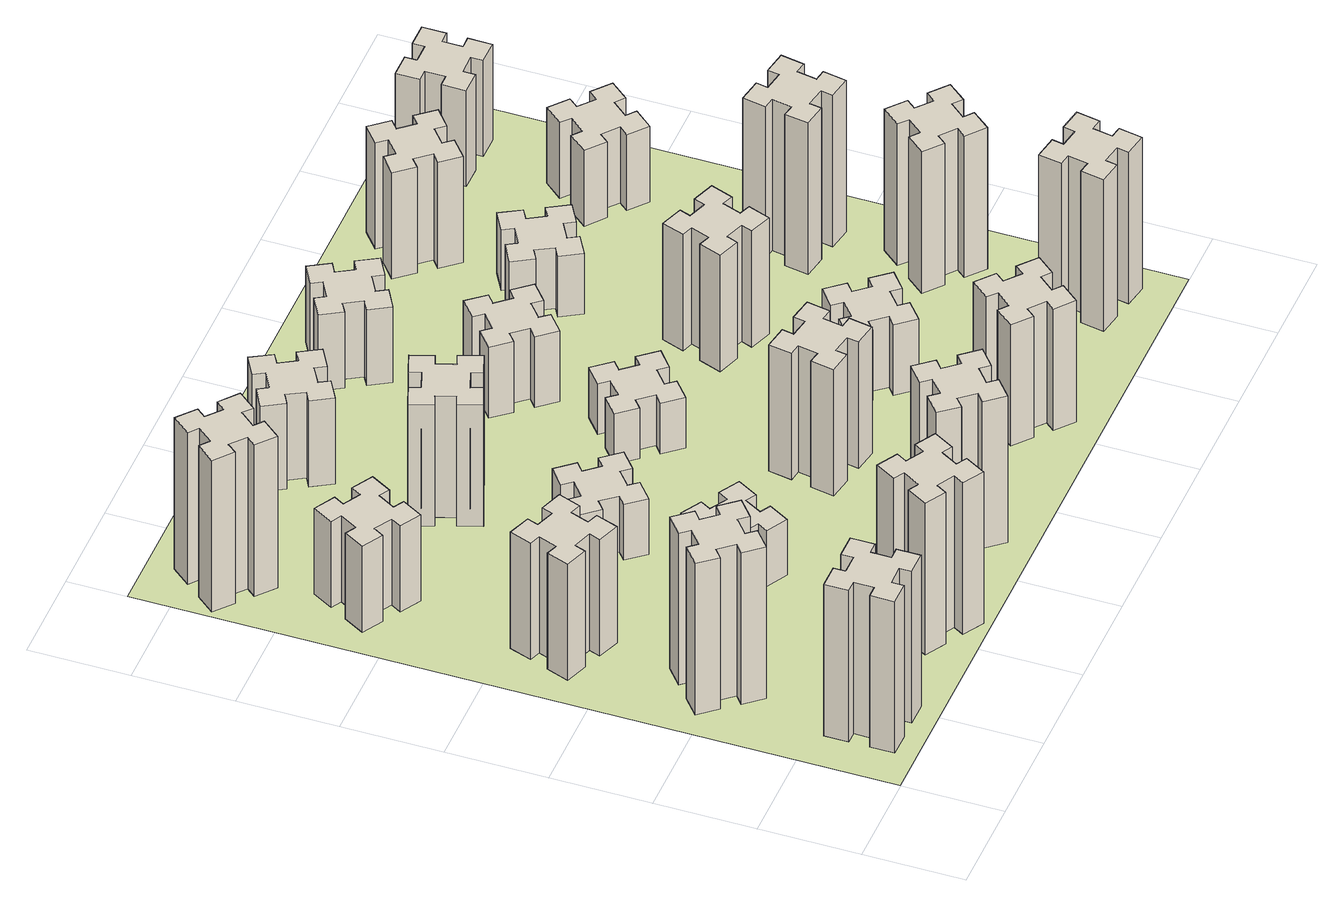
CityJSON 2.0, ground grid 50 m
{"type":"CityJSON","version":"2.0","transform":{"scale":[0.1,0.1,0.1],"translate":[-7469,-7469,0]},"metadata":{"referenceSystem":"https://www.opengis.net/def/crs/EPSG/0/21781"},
"CityObjects":{
"building1":{"type":"Building","attributes":{"class":"1000","function":"1000","usage":"1000","yearOfConstruction":2016,"roofType":"1000","measuredHeight":90,"storeysAboveGround":30,"storeysBelowGround":0},"geometry":[{"type":"Solid","lod":"1","boundaries":[[[[0,1,2,3,4,5,6,7,8,9,10,11,12,13,14,15,16,17,18,19]],[[17,16,20,21]],[[16,15,22,20]],[[15,14,23,22]],[[14,13,24,23]],[[13,12,25,24]],[[12,11,26,25]],[[11,10,27,26]],[[10,9,28,27]],[[9,8,29,28]],[[8,7,30,29]],[[7,6,31,30]],[[6,5,32,31]],[[5,4,33,32]],[[4,3,34,33]],[[3,2,35,34]],[[2,1,36,35]],[[1,0,37,36]],[[0,19,38,37]],[[19,18,39,38]],[[18,17,21,39]],[[24,25,26,27,28,29,30,31,32,33,34,35,36,37,38,39,21,20,22,23]]]]}]},
"building2":{"type":"Building","attributes":{"class":"1000","function":"1000","usage":"1000","yearOfConstruction":2016,"roofType":"1000","measuredHeight":90,"storeysAboveGround":30,"storeysBelowGround":0},"geometry":[{"type":"Solid","lod":"1","boundaries":[[[[40,41,42,43,44,45,46,47,48,49,50,51,52,53,54,55,56,57,58,59]],[[57,56,60,61]],[[56,55,62,60]],[[55,54,63,62]],[[54,53,64,63]],[[53,52,65,64]],[[52,51,66,65]],[[51,50,67,66]],[[50,49,68,67]],[[49,48,69,68]],[[48,47,70,69]],[[47,46,71,70]],[[46,45,72,71]],[[45,44,73,72]],[[44,43,74,73]],[[43,42,75,74]],[[42,41,76,75]],[[41,40,77,76]],[[40,59,78,77]],[[59,58,79,78]],[[58,57,61,79]],[[64,65,66,67,68,69,70,71,72,73,74,75,76,77,78,79,61,60,62,63]]]]}]},
"building3":{"type":"Building","attributes":{"class":"1000","function":"1000","usage":"1000","yearOfConstruction":2016,"roofType":"1000","measuredHeight":69,"storeysAboveGround":30,"storeysBelowGround":0},"geometry":[{"type":"Solid","lod":"1","boundaries":[[[[80,81,82,83,84,85,86,87,88,89,90,91,92,93,94,95,96,97,98,99]],[[97,96,100,101]],[[96,95,102,100]],[[95,94,103,102]],[[94,93,104,103]],[[93,92,105,104]],[[92,91,106,105]],[[91,90,107,106]],[[90,89,108,107]],[[89,88,109,108]],[[88,87,110,109]],[[87,86,111,110]],[[86,85,112,111]],[[85,84,113,112]],[[84,83,114,113]],[[83,82,115,114]],[[82,81,116,115]],[[81,80,117,116]],[[80,99,118,117]],[[99,98,119,118]],[[98,97,101,119]],[[104,105,106,107,108,109,110,111,112,113,114,115,116,117,118,119,101,100,102,103]]]]}]},
"building4":{"type":"Building","attributes":{"class":"1000","function":"1000","usage":"1000","yearOfConstruction":2016,"roofType":"1000","measuredHeight":51,"storeysAboveGround":30,"storeysBelowGround":0},"geometry":[{"type":"Solid","lod":"1","boundaries":[[[[120,121,122,123,124,125,126,127,128,129,130,131,132,133,134,135,136,137,138,139]],[[137,136,140,141]],[[136,135,142,140]],[[135,134,143,142]],[[134,133,144,143]],[[133,132,145,144]],[[132,131,146,145]],[[131,130,147,146]],[[130,129,148,147]],[[129,128,149,148]],[[128,127,150,149]],[[127,126,151,150]],[[126,125,152,151]],[[125,124,153,152]],[[124,123,154,153]],[[123,122,155,154]],[[122,121,156,155]],[[121,120,157,156]],[[120,139,158,157]],[[139,138,159,158]],[[138,137,141,159]],[[144,145,146,147,148,149,150,151,152,153,154,155,156,157,158,159,141,140,142,143]]]]}]},
"building5":{"type":"Building","attributes":{"class":"1000","function":"1000","usage":"1000","yearOfConstruction":2016,"roofType":"1000","measuredHeight":90,"storeysAboveGround":30,"storeysBelowGround":0},"geometry":[{"type":"Solid","lod":"1","boundaries":[[[[160,161,162,163,164,165,166,167,168,169,170,171,172,173,174,175,176,177,178,179]],[[177,176,180,181]],[[176,175,182,180]],[[175,174,183,182]],[[174,173,184,183]],[[173,172,185,184]],[[172,171,186,185]],[[171,170,187,186]],[[170,169,188,187]],[[169,168,189,188]],[[168,167,190,189]],[[167,166,191,190]],[[166,165,192,191]],[[165,164,193,192]],[[164,163,194,193]],[[163,162,195,194]],[[162,161,196,195]],[[161,160,197,196]],[[160,179,198,197]],[[179,178,199,198]],[[178,177,181,199]],[[184,185,186,187,188,189,190,191,192,193,194,195,196,197,198,199,181,180,182,183]]]]}]},
"building6":{"type":"Building","attributes":{"class":"1000","function":"1000","usage":"1000","yearOfConstruction":2016,"roofType":"1000","measuredHeight":90,"storeysAboveGround":30,"storeysBelowGround":0},"geometry":[{"type":"Solid","lod":"1","boundaries":[[[[200,201,202,203,204,205,206,207,208,209,210,211,212,213,214,215,216,217,218,219]],[[217,216,220,221]],[[216,215,222,220]],[[215,214,223,222]],[[214,213,224,223]],[[213,212,225,224]],[[212,211,226,225]],[[211,210,227,226]],[[210,209,228,227]],[[209,208,229,228]],[[208,207,230,229]],[[207,206,231,230]],[[206,205,232,231]],[[205,204,233,232]],[[204,203,234,233]],[[203,202,235,234]],[[202,201,236,235]],[[201,200,237,236]],[[200,219,238,237]],[[219,218,239,238]],[[218,217,221,239]],[[224,225,226,227,228,229,230,231,232,233,234,235,236,237,238,239,221,220,222,223]]]]}]},
"building7":{"type":"Building","attributes":{"class":"1000","function":"1000","usage":"1000","yearOfConstruction":2016,"roofType":"1000","measuredHeight":33,"storeysAboveGround":30,"storeysBelowGround":0},"geometry":[{"type":"Solid","lod":"1","boundaries":[[[[240,241,242,243,244,245,246,247,248,249,250,251,252,253,254,255,256,257,258,259]],[[257,256,260,261]],[[256,255,262,260]],[[255,254,263,262]],[[254,253,264,263]],[[253,252,265,264]],[[252,251,266,265]],[[251,250,267,266]],[[250,249,268,267]],[[249,248,269,268]],[[248,247,270,269]],[[247,246,271,270]],[[246,245,272,271]],[[245,244,273,272]],[[244,243,274,273]],[[243,242,275,274]],[[242,241,276,275]],[[241,240,277,276]],[[240,259,278,277]],[[259,258,279,278]],[[258,257,261,279]],[[264,265,266,267,268,269,270,271,272,273,274,275,276,277,278,279,261,260,262,263]]]]}]},
"building8":{"type":"Building","attributes":{"class":"1000","function":"1000","usage":"1000","yearOfConstruction":2016,"roofType":"1000","measuredHeight":33,"storeysAboveGround":30,"storeysBelowGround":0},"geometry":[{"type":"Solid","lod":"1","boundaries":[[[[280,281,282,283,284,285,286,287,288,289,290,291,292,293,294,295,296,297,298,299]],[[297,296,300,301]],[[296,295,302,300]],[[295,294,303,302]],[[294,293,304,303]],[[293,292,305,304]],[[292,291,306,305]],[[291,290,307,306]],[[290,289,308,307]],[[289,288,309,308]],[[288,287,310,309]],[[287,286,311,310]],[[286,285,312,311]],[[285,284,313,312]],[[284,283,314,313]],[[283,282,315,314]],[[282,281,316,315]],[[281,280,317,316]],[[280,299,318,317]],[[299,298,319,318]],[[298,297,301,319]],[[304,305,306,307,308,309,310,311,312,313,314,315,316,317,318,319,301,300,302,303]]]]}]},
"building9":{"type":"Building","attributes":{"class":"1000","function":"1000","usage":"1000","yearOfConstruction":2016,"roofType":"1000","measuredHeight":87,"storeysAboveGround":30,"storeysBelowGround":0},"geometry":[{"type":"Solid","lod":"1","boundaries":[[[[320,321,322,323,324,325,326,327,328,329,330,331,332,333,334,335,336,337,338,339]],[[337,336,340,341]],[[336,335,342,340]],[[335,334,343,342]],[[334,333,344,343]],[[333,332,345,344]],[[332,331,346,345]],[[331,330,347,346]],[[330,329,348,347]],[[329,328,349,348]],[[328,327,350,349]],[[327,326,351,350]],[[326,325,352,351]],[[325,324,353,352]],[[324,323,354,353]],[[323,322,355,354]],[[322,321,356,355]],[[321,320,357,356]],[[320,339,358,357]],[[339,338,359,358]],[[338,337,341,359]],[[344,345,346,347,348,349,350,351,352,353,354,355,356,357,358,359,341,340,342,343]]]]}]},
"building10":{"type":"Building","attributes":{"class":"1000","function":"1000","usage":"1000","yearOfConstruction":2016,"roofType":"1000","measuredHeight":72,"storeysAboveGround":30,"storeysBelowGround":0},"geometry":[{"type":"Solid","lod":"1","boundaries":[[[[360,361,362,363,364,365,366,367,368,369,370,371,372,373,374,375,376,377,378,379]],[[377,376,380,381]],[[376,375,382,380]],[[375,374,383,382]],[[374,373,384,383]],[[373,372,385,384]],[[372,371,386,385]],[[371,370,387,386]],[[370,369,388,387]],[[369,368,389,388]],[[368,367,390,389]],[[367,366,391,390]],[[366,365,392,391]],[[365,364,393,392]],[[364,363,394,393]],[[363,362,395,394]],[[362,361,396,395]],[[361,360,397,396]],[[360,379,398,397]],[[379,378,399,398]],[[378,377,381,399]],[[384,385,386,387,388,389,390,391,392,393,394,395,396,397,398,399,381,380,382,383]]]]}]},
"building11":{"type":"Building","attributes":{"class":"1000","function":"1000","usage":"1000","yearOfConstruction":2016,"roofType":"1000","measuredHeight":51,"storeysAboveGround":30,"storeysBelowGround":0},"geometry":[{"type":"Solid","lod":"1","boundaries":[[[[400,401,402,403,404,405,406,407,408,409,410,411,412,413,414,415,416,417,418,419]],[[417,416,420,421]],[[416,415,422,420]],[[415,414,423,422]],[[414,413,424,423]],[[413,412,425,424]],[[412,411,426,425]],[[411,410,427,426]],[[410,409,428,427]],[[409,408,429,428]],[[408,407,430,429]],[[407,406,431,430]],[[406,405,432,431]],[[405,404,433,432]],[[404,403,434,433]],[[403,402,435,434]],[[402,401,436,435]],[[401,400,437,436]],[[400,419,438,437]],[[419,418,439,438]],[[418,417,421,439]],[[424,425,426,427,428,429,430,431,432,433,434,435,436,437,438,439,421,420,422,423]]]]}]},
"building12":{"type":"Building","attributes":{"class":"1000","function":"1000","usage":"1000","yearOfConstruction":2016,"roofType":"1000","measuredHeight":75,"storeysAboveGround":30,"storeysBelowGround":0},"geometry":[{"type":"Solid","lod":"1","boundaries":[[[[440,441,442,443,444,445,446,447,448,449,450,451,452,453,454,455,456,457,458,459]],[[457,456,460,461]],[[456,455,462,460]],[[455,454,463,462]],[[454,453,464,463]],[[453,452,465,464]],[[452,451,466,465]],[[451,450,467,466]],[[450,449,468,467]],[[449,448,469,468]],[[448,447,470,469]],[[447,446,471,470]],[[446,445,472,471]],[[445,444,473,472]],[[444,443,474,473]],[[443,442,475,474]],[[442,441,476,475]],[[441,440,477,476]],[[440,459,478,477]],[[459,458,479,478]],[[458,457,461,479]],[[464,465,466,467,468,469,470,471,472,473,474,475,476,477,478,479,461,460,462,463]]]]}]},
"building13":{"type":"Building","attributes":{"class":"1000","function":"1000","usage":"1000","yearOfConstruction":2016,"roofType":"1000","measuredHeight":30,"storeysAboveGround":30,"storeysBelowGround":0},"geometry":[{"type":"Solid","lod":"1","boundaries":[[[[480,481,482,483,484,485,486,487,488,489,490,491,492,493,494,495,496,497,498,499]],[[497,496,500,501]],[[496,495,502,500]],[[495,494,503,502]],[[494,493,504,503]],[[493,492,505,504]],[[492,491,506,505]],[[491,490,507,506]],[[490,489,508,507]],[[489,488,509,508]],[[488,487,510,509]],[[487,486,511,510]],[[486,485,512,511]],[[485,484,513,512]],[[484,483,514,513]],[[483,482,515,514]],[[482,481,516,515]],[[481,480,517,516]],[[480,499,518,517]],[[499,498,519,518]],[[498,497,501,519]],[[504,505,506,507,508,509,510,511,512,513,514,515,516,517,518,519,501,500,502,503]]]]}]},
"building14":{"type":"Building","attributes":{"class":"1000","function":"1000","usage":"1000","yearOfConstruction":2016,"roofType":"1000","measuredHeight":72,"storeysAboveGround":30,"storeysBelowGround":0},"geometry":[{"type":"Solid","lod":"1","boundaries":[[[[520,521,522,523,524,525,526,527,528,529,530,531,532,533,534,535,536,537,538,539]],[[537,536,540,541]],[[536,535,542,540]],[[535,534,543,542]],[[534,533,544,543]],[[533,532,545,544]],[[532,531,546,545]],[[531,530,547,546]],[[530,529,548,547]],[[529,528,549,548]],[[528,527,550,549]],[[527,526,551,550]],[[526,525,552,551]],[[525,524,553,552]],[[524,523,554,553]],[[523,522,555,554]],[[522,521,556,555]],[[521,520,557,556]],[[520,539,558,557]],[[539,538,559,558]],[[538,537,541,559]],[[544,545,546,547,548,549,550,551,552,553,554,555,556,557,558,559,541,540,542,543]]]]}]},
"building15":{"type":"Building","attributes":{"class":"1000","function":"1000","usage":"1000","yearOfConstruction":2016,"roofType":"1000","measuredHeight":42,"storeysAboveGround":30,"storeysBelowGround":0},"geometry":[{"type":"Solid","lod":"1","boundaries":[[[[560,561,562,563,564,565,566,567,568,569,570,571,572,573,574,575,576,577,578,579]],[[577,576,580,581]],[[576,575,582,580]],[[575,574,583,582]],[[574,573,584,583]],[[573,572,585,584]],[[572,571,586,585]],[[571,570,587,586]],[[570,569,588,587]],[[569,568,589,588]],[[568,567,590,589]],[[567,566,591,590]],[[566,565,592,591]],[[565,564,593,592]],[[564,563,594,593]],[[563,562,595,594]],[[562,561,596,595]],[[561,560,597,596]],[[560,579,598,597]],[[579,578,599,598]],[[578,577,581,599]],[[584,585,586,587,588,589,590,591,592,593,594,595,596,597,598,599,581,580,582,583]]]]}]},
"building16":{"type":"Building","attributes":{"class":"1000","function":"1000","usage":"1000","yearOfConstruction":2016,"roofType":"1000","measuredHeight":45,"storeysAboveGround":30,"storeysBelowGround":0},"geometry":[{"type":"Solid","lod":"1","boundaries":[[[[600,601,602,603,604,605,606,607,608,609,610,611,612,613,614,615,616,617,618,619]],[[617,616,620,621]],[[616,615,622,620]],[[615,614,623,622]],[[614,613,624,623]],[[613,612,625,624]],[[612,611,626,625]],[[611,610,627,626]],[[610,609,628,627]],[[609,608,629,628]],[[608,607,630,629]],[[607,606,631,630]],[[606,605,632,631]],[[605,604,633,632]],[[604,603,634,633]],[[603,602,635,634]],[[602,601,636,635]],[[601,600,637,636]],[[600,619,638,637]],[[619,618,639,638]],[[618,617,621,639]],[[624,625,626,627,628,629,630,631,632,633,634,635,636,637,638,639,621,620,622,623]]]]}]},
"building17":{"type":"Building","attributes":{"class":"1000","function":"1000","usage":"1000","yearOfConstruction":2016,"roofType":"1000","measuredHeight":42,"storeysAboveGround":30,"storeysBelowGround":0},"geometry":[{"type":"Solid","lod":"1","boundaries":[[[[640,641,642,643,644,645,646,647,648,649,650,651,652,653,654,655,656,657,658,659]],[[657,656,660,661]],[[656,655,662,660]],[[655,654,663,662]],[[654,653,664,663]],[[653,652,665,664]],[[652,651,666,665]],[[651,650,667,666]],[[650,649,668,667]],[[649,648,669,668]],[[648,647,670,669]],[[647,646,671,670]],[[646,645,672,671]],[[645,644,673,672]],[[644,643,674,673]],[[643,642,675,674]],[[642,641,676,675]],[[641,640,677,676]],[[640,659,678,677]],[[659,658,679,678]],[[658,657,661,679]],[[664,665,666,667,668,669,670,671,672,673,674,675,676,677,678,679,661,660,662,663]]]]}]},
"building18":{"type":"Building","attributes":{"class":"1000","function":"1000","usage":"1000","yearOfConstruction":2016,"roofType":"1000","measuredHeight":69,"storeysAboveGround":30,"storeysBelowGround":0},"geometry":[{"type":"Solid","lod":"1","boundaries":[[[[680,681,682,683,684,685,686,687,688,689,690,691,692,693,694,695,696,697,698,699]],[[697,696,700,701]],[[696,695,702,700]],[[695,694,703,702]],[[694,693,704,703]],[[693,692,705,704]],[[692,691,706,705]],[[691,690,707,706]],[[690,689,708,707]],[[689,688,709,708]],[[688,687,710,709]],[[687,686,711,710]],[[686,685,712,711]],[[685,684,713,712]],[[684,683,714,713]],[[683,682,715,714]],[[682,681,716,715]],[[681,680,717,716]],[[680,699,718,717]],[[699,698,719,718]],[[698,697,701,719]],[[704,705,706,707,708,709,710,711,712,713,714,715,716,717,718,719,701,700,702,703]]]]}]},
"building19":{"type":"Building","attributes":{"class":"1000","function":"1000","usage":"1000","yearOfConstruction":2016,"roofType":"1000","measuredHeight":36,"storeysAboveGround":30,"storeysBelowGround":0},"geometry":[{"type":"Solid","lod":"1","boundaries":[[[[720,721,722,723,724,725,726,727,728,729,730,731,732,733,734,735,736,737,738,739]],[[737,736,740,741]],[[736,735,742,740]],[[735,734,743,742]],[[734,733,744,743]],[[733,732,745,744]],[[732,731,746,745]],[[731,730,747,746]],[[730,729,748,747]],[[729,728,749,748]],[[728,727,750,749]],[[727,726,751,750]],[[726,725,752,751]],[[725,724,753,752]],[[724,723,754,753]],[[723,722,755,754]],[[722,721,756,755]],[[721,720,757,756]],[[720,739,758,757]],[[739,738,759,758]],[[738,737,741,759]],[[744,745,746,747,748,749,750,751,752,753,754,755,756,757,758,759,741,740,742,743]]]]}]},
"building20":{"type":"Building","attributes":{"class":"1000","function":"1000","usage":"1000","yearOfConstruction":2016,"roofType":"1000","measuredHeight":90,"storeysAboveGround":30,"storeysBelowGround":0},"geometry":[{"type":"Solid","lod":"1","boundaries":[[[[760,761,762,763,764,765,766,767,768,769,770,771,772,773,774,775,776,777,778,779]],[[777,776,780,781]],[[776,775,782,780]],[[775,774,783,782]],[[774,773,784,783]],[[773,772,785,784]],[[772,771,786,785]],[[771,770,787,786]],[[770,769,788,787]],[[769,768,789,788]],[[768,767,790,789]],[[767,766,791,790]],[[766,765,792,791]],[[765,764,793,792]],[[764,763,794,793]],[[763,762,795,794]],[[762,761,796,795]],[[761,760,797,796]],[[760,779,798,797]],[[779,778,799,798]],[[778,777,781,799]],[[784,785,786,787,788,789,790,791,792,793,794,795,796,797,798,799,781,780,782,783]]]]}]},
"building21":{"type":"Building","attributes":{"class":"1000","function":"1000","usage":"1000","yearOfConstruction":2016,"roofType":"1000","measuredHeight":63,"storeysAboveGround":30,"storeysBelowGround":0},"geometry":[{"type":"Solid","lod":"1","boundaries":[[[[800,801,802,803,804,805,806,807,808,809,810,811,812,813,814,815,816,817,818,819]],[[817,816,820,821]],[[816,815,822,820]],[[815,814,823,822]],[[814,813,824,823]],[[813,812,825,824]],[[812,811,826,825]],[[811,810,827,826]],[[810,809,828,827]],[[809,808,829,828]],[[808,807,830,829]],[[807,806,831,830]],[[806,805,832,831]],[[805,804,833,832]],[[804,803,834,833]],[[803,802,835,834]],[[802,801,836,835]],[[801,800,837,836]],[[800,819,838,837]],[[819,818,839,838]],[[818,817,821,839]],[[824,825,826,827,828,829,830,831,832,833,834,835,836,837,838,839,821,820,822,823]]]]}]},
"building22":{"type":"Building","attributes":{"class":"1000","function":"1000","usage":"1000","yearOfConstruction":2016,"roofType":"1000","measuredHeight":84,"storeysAboveGround":30,"storeysBelowGround":0},"geometry":[{"type":"Solid","lod":"1","boundaries":[[[[840,841,842,843,844,845,846,847,848,849,850,851,852,853,854,855,856,857,858,859]],[[857,856,860,861]],[[856,855,862,860]],[[855,854,863,862]],[[854,853,864,863]],[[853,852,865,864]],[[852,851,866,865]],[[851,850,867,866]],[[850,849,868,867]],[[849,848,869,868]],[[848,847,870,869]],[[847,846,871,870]],[[846,845,872,871]],[[845,844,873,872]],[[844,843,874,873]],[[843,842,875,874]],[[842,841,876,875]],[[841,840,877,876]],[[840,859,878,877]],[[859,858,879,878]],[[858,857,861,879]],[[864,865,866,867,868,869,870,871,872,873,874,875,876,877,878,879,861,860,862,863]]]]}]},
"building23":{"type":"Building","attributes":{"class":"1000","function":"1000","usage":"1000","yearOfConstruction":2016,"roofType":"1000","measuredHeight":90,"storeysAboveGround":30,"storeysBelowGround":0},"geometry":[{"type":"Solid","lod":"1","boundaries":[[[[880,881,882,883,884,885,886,887,888,889,890,891,892,893,894,895,896,897,898,899]],[[897,896,900,901]],[[896,895,902,900]],[[895,894,903,902]],[[894,893,904,903]],[[893,892,905,904]],[[892,891,906,905]],[[891,890,907,906]],[[890,889,908,907]],[[889,888,909,908]],[[888,887,910,909]],[[887,886,911,910]],[[886,885,912,911]],[[885,884,913,912]],[[884,883,914,913]],[[883,882,915,914]],[[882,881,916,915]],[[881,880,917,916]],[[880,899,918,917]],[[899,898,919,918]],[[898,897,901,919]],[[904,905,906,907,908,909,910,911,912,913,914,915,916,917,918,919,901,900,902,903]]]]}]},
"building24":{"type":"Building","attributes":{"class":"1000","function":"1000","usage":"1000","yearOfConstruction":2016,"roofType":"1000","measuredHeight":45,"storeysAboveGround":30,"storeysBelowGround":0},"geometry":[{"type":"Solid","lod":"1","boundaries":[[[[920,921,922,923,924,925,926,927,928,929,930,931,932,933,934,935,936,937,938,939]],[[937,936,940,941]],[[936,935,942,940]],[[935,934,943,942]],[[934,933,944,943]],[[933,932,945,944]],[[932,931,946,945]],[[931,930,947,946]],[[930,929,948,947]],[[929,928,949,948]],[[928,927,950,949]],[[927,926,951,950]],[[926,925,952,951]],[[925,924,953,952]],[[924,923,954,953]],[[923,922,955,954]],[[922,921,956,955]],[[921,920,957,956]],[[920,939,958,957]],[[939,938,959,958]],[[938,937,941,959]],[[944,945,946,947,948,949,950,951,952,953,954,955,956,957,958,959,941,940,942,943]]]]}]},
"building25":{"type":"Building","attributes":{"class":"1000","function":"1000","usage":"1000","yearOfConstruction":2016,"roofType":"1000","measuredHeight":57,"storeysAboveGround":30,"storeysBelowGround":0},"geometry":[{"type":"Solid","lod":"1","boundaries":[[[[960,961,962,963,964,965,966,967,968,969,970,971,972,973,974,975,976,977,978,979]],[[977,976,980,981]],[[976,975,982,980]],[[975,974,983,982]],[[974,973,984,983]],[[973,972,985,984]],[[972,971,986,985]],[[971,970,987,986]],[[970,969,988,987]],[[969,968,989,988]],[[968,967,990,989]],[[967,966,991,990]],[[966,965,992,991]],[[965,964,993,992]],[[964,963,994,993]],[[963,962,995,994]],[[962,961,996,995]],[[961,960,997,996]],[[960,979,998,997]],[[979,978,999,998]],[[978,977,981,999]],[[984,985,986,987,988,989,990,991,992,993,994,995,996,997,998,999,981,980,982,983]]]]}]},
"landuse1":{"type":"LandUse","attributes":{"name":"plot1","function":"1010"},"geometry":[{"type":"MultiSurface","lod":"1","boundaries":[[[1000,1001,1002,1003]]]}]}
},
"vertices":[
[265,325,0],[265,225,0],[205,225,0],[205,105,0],[325,105,0],[325,165,0],[425,165,0],[425,105,0],[545,105,0],[545,225,0],[485,225,0],[485,325,0],[545,325,0],[545,445,0],[425,445,0],[425,385,0],[325,385,0],[325,445,0],[205,445,0],[205,325,0],[325,385,900],[325,445,900],[425,385,900],[425,445,900],[545,445,900],[545,325,900],[485,325,900],[485,225,900],[545,225,900],[545,105,900],[425,105,900],[425,165,900],[325,165,900],[325,105,900],[205,105,900],[205,225,900],[265,225,900],[265,325,900],[205,325,900],[205,445,900],
[492,1048,0],[427,1124,0],[473,1163,0],[396,1255,0],[304,1178,0],[343,1132,0],[266,1067,0],[228,1113,0],[136,1036,0],[213,944,0],[259,983,0],[323,906,0],[277,868,0],[354,776,0],[446,853,0],[408,899,0],[484,963,0],[523,917,0],[615,994,0],[538,1086,0],[484,963,900],[523,917,900],[408,899,900],[446,853,900],[354,776,900],[277,868,900],[323,906,900],[259,983,900],[213,944,900],[136,1036,900],[228,1113,900],[266,1067,900],[343,1132,900],[304,1178,900],[396,1255,900],[473,1163,900],[427,1124,900],[492,1048,900],[538,1086,900],[615,994,900],
[291,1669,0],[385,1635,0],[364,1579,0],[477,1537,0],[518,1650,0],[462,1671,0],[496,1765,0],[552,1744,0],[593,1857,0],[480,1898,0],[460,1842,0],[366,1876,0],[387,1932,0],[274,1973,0],[233,1860,0],[289,1840,0],[255,1746,0],[199,1767,0],[157,1654,0],[270,1613,0],[255,1746,690],[199,1767,690],[289,1840,690],[233,1860,690],[274,1973,690],[387,1932,690],[366,1876,690],[460,1842,690],[480,1898,690],[593,1857,690],[552,1744,690],[496,1765,690],[462,1671,690],[518,1650,690],[477,1537,690],[364,1579,690],[385,1635,690],[291,1669,690],[270,1613,690],[157,1654,690],
[446,2597,0],[496,2684,0],[548,2654,0],[608,2758,0],[504,2818,0],[474,2766,0],[387,2816,0],[417,2868,0],[313,2928,0],[253,2824,0],[305,2794,0],[255,2707,0],[203,2737,0],[143,2633,0],[247,2573,0],[277,2625,0],[364,2575,0],[334,2523,0],[438,2463,0],[498,2567,0],[364,2575,510],[334,2523,510],[277,2625,510],[247,2573,510],[143,2633,510],[203,2737,510],[255,2707,510],[305,2794,510],[253,2824,510],[313,2928,510],[417,2868,510],[387,2816,510],[474,2766,510],[504,2818,510],[608,2758,510],[548,2654,510],[496,2684,510],[446,2597,510],[498,2567,510],[438,2463,510],
[1214,346,0],[1127,396,0],[1157,448,0],[1053,508,0],[993,404,0],[1045,374,0],[995,287,0],[943,317,0],[883,213,0],[987,153,0],[1017,205,0],[1104,155,0],[1074,103,0],[1178,43,0],[1238,147,0],[1186,177,0],[1236,264,0],[1288,234,0],[1348,338,0],[1244,398,0],[1236,264,900],[1288,234,900],[1186,177,900],[1238,147,900],[1178,43,900],[1074,103,900],[1104,155,900],[1017,205,900],[987,153,900],[883,213,900],[943,317,900],[995,287,900],[1045,374,900],[993,404,900],[1053,508,900],[1157,448,900],[1127,396,900],[1214,346,900],[1244,398,900],[1348,338,900],
[384,3387,0],[308,3452,0],[346,3498,0],[254,3575,0],[177,3483,0],[223,3444,0],[159,3368,0],[113,3406,0],[36,3314,0],[128,3237,0],[166,3283,0],[243,3219,0],[204,3173,0],[296,3096,0],[373,3188,0],[327,3226,0],[392,3303,0],[438,3264,0],[515,3356,0],[423,3433,0],[392,3303,900],[438,3264,900],[327,3226,900],[373,3188,900],[296,3096,900],[204,3173,900],[243,3219,900],[166,3283,900],[128,3237,900],[36,3314,900],[113,3406,900],[159,3368,900],[223,3444,900],[177,3483,900],[254,3575,900],[346,3498,900],[308,3452,900],[384,3387,900],[423,3433,900],[515,3356,900],
[1186,1117,0],[1236,1204,0],[1288,1174,0],[1348,1278,0],[1244,1338,0],[1214,1286,0],[1127,1336,0],[1157,1388,0],[1053,1448,0],[993,1344,0],[1045,1314,0],[995,1227,0],[943,1257,0],[883,1153,0],[987,1093,0],[1017,1145,0],[1104,1095,0],[1074,1043,0],[1178,983,0],[1238,1087,0],[1104,1095,330],[1074,1043,330],[1017,1145,330],[987,1093,330],[883,1153,330],[943,1257,330],[995,1227,330],[1045,1314,330],[993,1344,330],[1053,1448,330],[1157,1388,330],[1127,1336,330],[1214,1286,330],[1244,1338,330],[1348,1278,330],[1288,1174,330],[1236,1204,330],[1186,1117,330],[1238,1087,330],[1178,983,330],
[1083,1972,0],[1006,1907,0],[968,1953,0],[876,1876,0],[953,1784,0],[999,1823,0],[1063,1746,0],[1017,1708,0],[1094,1616,0],[1186,1693,0],[1148,1739,0],[1224,1803,0],[1263,1757,0],[1355,1834,0],[1278,1926,0],[1232,1888,0],[1167,1964,0],[1213,2003,0],[1136,2095,0],[1044,2018,0],[1167,1964,330],[1213,2003,330],[1232,1888,330],[1278,1926,330],[1355,1834,330],[1263,1757,330],[1224,1803,330],[1148,1739,330],[1186,1693,330],[1094,1616,330],[1017,1708,330],[1063,1746,330],[999,1823,330],[953,1784,330],[876,1876,330],[968,1953,330],[1006,1907,330],[1083,1972,330],[1044,2018,330],[1136,2095,330],
[1639,343,0],[1703,266,0],[1657,228,0],[1734,136,0],[1826,213,0],[1788,259,0],[1864,323,0],[1903,277,0],[1995,354,0],[1918,446,0],[1872,408,0],[1807,484,0],[1853,523,0],[1776,615,0],[1684,538,0],[1723,492,0],[1646,427,0],[1608,473,0],[1516,396,0],[1593,304,0],[1646,427,870],[1608,473,870],[1723,492,870],[1684,538,870],[1776,615,870],[1853,523,870],[1807,484,870],[1872,408,870],[1918,446,870],[1995,354,870],[1903,277,870],[1864,323,870],[1788,259,870],[1826,213,870],[1734,136,870],[1657,228,870],[1703,266,870],[1639,343,870],[1593,304,870],[1516,396,870],
[1106,2475,0],[1200,2509,0],[1220,2453,0],[1333,2494,0],[1292,2607,0],[1236,2586,0],[1202,2680,0],[1258,2700,0],[1217,2813,0],[1104,2772,0],[1125,2716,0],[1031,2682,0],[1010,2738,0],[897,2697,0],[939,2584,0],[995,2605,0],[1029,2511,0],[973,2490,0],[1014,2377,0],[1127,2419,0],[1029,2511,720],[973,2490,720],[995,2605,720],[939,2584,720],[897,2697,720],[1010,2738,720],[1031,2682,720],[1125,2716,720],[1104,2772,720],[1217,2813,720],[1258,2700,720],[1202,2680,720],[1236,2586,720],[1292,2607,720],[1333,2494,720],[1220,2453,720],[1200,2509,720],[1106,2475,720],[1127,2419,720],[1014,2377,720],
[995,3324,0],[1045,3237,0],[993,3207,0],[1053,3103,0],[1157,3163,0],[1127,3215,0],[1214,3265,0],[1244,3213,0],[1348,3273,0],[1288,3377,0],[1236,3347,0],[1186,3434,0],[1238,3464,0],[1178,3568,0],[1074,3508,0],[1104,3456,0],[1017,3406,0],[987,3458,0],[883,3398,0],[943,3294,0],[1017,3406,510],[987,3458,510],[1104,3456,510],[1074,3508,510],[1178,3568,510],[1238,3464,510],[1186,3434,510],[1236,3347,510],[1288,3377,510],[1348,3273,510],[1244,3213,510],[1214,3265,510],[1127,3215,510],[1157,3163,510],[1053,3103,510],[993,3207,510],[1045,3237,510],[995,3324,510],[943,3294,510],[883,3398,510],
[2055,1047,0],[2072,1145,0],[2131,1135,0],[2152,1253,0],[2034,1274,0],[2024,1215,0],[1925,1232,0],[1936,1291,0],[1817,1312,0],[1797,1194,0],[1856,1184,0],[1838,1085,0],[1779,1096,0],[1758,977,0],[1877,957,0],[1887,1016,0],[1985,998,0],[1975,939,0],[2093,918,0],[2114,1037,0],[1985,998,750],[1975,939,750],[1887,1016,750],[1877,957,750],[1758,977,750],[1779,1096,750],[1838,1085,750],[1856,1184,750],[1797,1194,750],[1817,1312,750],[1936,1291,750],[1925,1232,750],[2024,1215,750],[2034,1274,750],[2152,1253,750],[2131,1135,750],[2072,1145,750],[2055,1047,750],[2114,1037,750],[2093,918,750],
[1972,1988,0],[1907,2064,0],[1953,2103,0],[1876,2195,0],[1784,2118,0],[1823,2072,0],[1746,2007,0],[1708,2053,0],[1616,1976,0],[1693,1884,0],[1739,1923,0],[1803,1846,0],[1757,1808,0],[1834,1716,0],[1926,1793,0],[1888,1839,0],[1964,1903,0],[2003,1857,0],[2095,1934,0],[2018,2026,0],[1964,1903,300],[2003,1857,300],[1888,1839,300],[1926,1793,300],[1834,1716,300],[1757,1808,300],[1803,1846,300],[1739,1923,300],[1693,1884,300],[1616,1976,300],[1708,2053,300],[1746,2007,300],[1823,2072,300],[1784,2118,300],[1876,2195,300],[1953,2103,300],[1907,2064,300],[1972,1988,300],[2018,2026,300],[2095,1934,300],
[2486,323,0],[2563,259,0],[2524,213,0],[2616,136,0],[2693,228,0],[2647,266,0],[2712,343,0],[2758,304,0],[2835,396,0],[2743,473,0],[2704,427,0],[2628,492,0],[2666,538,0],[2574,615,0],[2497,523,0],[2543,484,0],[2479,408,0],[2433,446,0],[2356,354,0],[2448,277,0],[2479,408,720],[2433,446,720],[2543,484,720],[2497,523,720],[2574,615,720],[2666,538,720],[2628,492,720],[2704,427,720],[2743,473,720],[2835,396,720],[2758,304,720],[2712,343,720],[2647,266,720],[2693,228,720],[2616,136,720],[2524,213,720],[2563,259,720],[2486,323,720],[2448,277,720],[2356,354,720],
[1839,2563,0],[1903,2486,0],[1857,2448,0],[1934,2356,0],[2026,2433,0],[1988,2479,0],[2064,2543,0],[2103,2497,0],[2195,2574,0],[2118,2666,0],[2072,2628,0],[2007,2704,0],[2053,2743,0],[1976,2835,0],[1884,2758,0],[1923,2712,0],[1846,2647,0],[1808,2693,0],[1716,2616,0],[1793,2524,0],[1846,2647,420],[1808,2693,420],[1923,2712,420],[1884,2758,420],[1976,2835,420],[2053,2743,420],[2007,2704,420],[2072,2628,420],[2118,2666,420],[2195,2574,420],[2103,2497,420],[2064,2543,420],[1988,2479,420],[2026,2433,420],[1934,2356,420],[1857,2448,420],[1903,2486,420],[1839,2563,420],[1793,2524,420],[1716,2616,420],
[1844,3456,0],[1757,3406,0],[1727,3458,0],[1623,3398,0],[1683,3294,0],[1735,3324,0],[1785,3237,0],[1733,3207,0],[1793,3103,0],[1897,3163,0],[1867,3215,0],[1954,3265,0],[1984,3213,0],[2088,3273,0],[2028,3377,0],[1976,3347,0],[1926,3434,0],[1978,3464,0],[1918,3568,0],[1814,3508,0],[1926,3434,450],[1978,3464,450],[1976,3347,450],[2028,3377,450],[2088,3273,450],[1984,3213,450],[1954,3265,450],[1867,3215,450],[1897,3163,450],[1793,3103,450],[1733,3207,450],[1785,3237,450],[1735,3324,450],[1683,3294,450],[1623,3398,450],[1727,3458,450],[1757,3406,450],[1844,3456,450],[1814,3508,450],[1918,3568,450],
[2563,1232,0],[2486,1167,0],[2448,1213,0],[2356,1136,0],[2433,1044,0],[2479,1083,0],[2543,1006,0],[2497,968,0],[2574,876,0],[2666,953,0],[2628,999,0],[2704,1063,0],[2743,1017,0],[2835,1094,0],[2758,1186,0],[2712,1148,0],[2647,1224,0],[2693,1263,0],[2616,1355,0],[2524,1278,0],[2647,1224,420],[2693,1263,420],[2712,1148,420],[2758,1186,420],[2835,1094,420],[2743,1017,420],[2704,1063,420],[2628,999,420],[2666,953,420],[2574,876,420],[2497,968,420],[2543,1006,420],[2479,1083,420],[2433,1044,420],[2356,1136,420],[2448,1213,420],[2486,1167,420],[2563,1232,420],[2524,1278,420],[2616,1355,420],
[2682,1771,0],[2716,1865,0],[2772,1844,0],[2813,1957,0],[2700,1998,0],[2680,1942,0],[2586,1976,0],[2607,2032,0],[2494,2073,0],[2453,1960,0],[2509,1940,0],[2475,1846,0],[2419,1867,0],[2377,1754,0],[2490,1713,0],[2511,1769,0],[2605,1735,0],[2584,1679,0],[2697,1637,0],[2738,1750,0],[2605,1735,690],[2584,1679,690],[2511,1769,690],[2490,1713,690],[2377,1754,690],[2419,1867,690],[2475,1846,690],[2509,1940,690],[2453,1960,690],[2494,2073,690],[2607,2032,690],[2586,1976,690],[2680,1942,690],[2700,1998,690],[2813,1957,690],[2772,1844,690],[2716,1865,690],[2682,1771,690],[2738,1750,690],[2697,1637,690],
[2475,2684,0],[2525,2597,0],[2473,2567,0],[2533,2463,0],[2637,2523,0],[2607,2575,0],[2694,2625,0],[2724,2573,0],[2828,2633,0],[2768,2737,0],[2716,2707,0],[2666,2794,0],[2718,2824,0],[2658,2928,0],[2554,2868,0],[2584,2816,0],[2497,2766,0],[2467,2818,0],[2363,2758,0],[2423,2654,0],[2497,2766,360],[2467,2818,360],[2584,2816,360],[2554,2868,360],[2658,2928,360],[2718,2824,360],[2666,2794,360],[2716,2707,360],[2768,2737,360],[2828,2633,360],[2724,2573,360],[2694,2625,360],[2607,2575,360],[2637,2523,360],[2533,2463,360],[2473,2567,360],[2525,2597,360],[2475,2684,360],[2423,2654,360],[2363,2758,360],
[3504,475,0],[3405,492,0],[3416,551,0],[3297,572,0],[3277,454,0],[3336,444,0],[3318,345,0],[3259,356,0],[3238,237,0],[3357,217,0],[3367,276,0],[3465,258,0],[3455,199,0],[3573,178,0],[3594,297,0],[3535,307,0],[3552,405,0],[3611,395,0],[3632,513,0],[3514,534,0],[3552,405,900],[3611,395,900],[3535,307,900],[3594,297,900],[3573,178,900],[3455,199,900],[3465,258,900],[3367,276,900],[3357,217,900],[3238,237,900],[3259,356,900],[3318,345,900],[3336,444,900],[3277,454,900],[3297,572,900],[3416,551,900],[3405,492,900],[3504,475,900],[3514,534,900],[3632,513,900],
[2812,3368,0],[2747,3444,0],[2793,3483,0],[2716,3575,0],[2624,3498,0],[2663,3452,0],[2586,3387,0],[2548,3433,0],[2456,3356,0],[2533,3264,0],[2579,3303,0],[2643,3226,0],[2597,3188,0],[2674,3096,0],[2766,3173,0],[2728,3219,0],[2804,3283,0],[2843,3237,0],[2935,3314,0],[2858,3406,0],[2804,3283,630],[2843,3237,630],[2728,3219,630],[2766,3173,630],[2674,3096,630],[2597,3188,630],[2643,3226,630],[2579,3303,630],[2533,3264,630],[2456,3356,630],[2548,3433,630],[2586,3387,630],[2663,3452,630],[2624,3498,630],[2716,3575,630],[2793,3483,630],[2747,3444,630],[2812,3368,630],[2858,3406,630],[2935,3314,630],
[3487,1006,0],[3552,1083,0],[3598,1044,0],[3675,1136,0],[3583,1213,0],[3544,1167,0],[3468,1232,0],[3506,1278,0],[3414,1355,0],[3337,1263,0],[3383,1224,0],[3319,1148,0],[3273,1186,0],[3196,1094,0],[3288,1017,0],[3326,1063,0],[3403,999,0],[3364,953,0],[3456,876,0],[3533,968,0],[3403,999,840],[3364,953,840],[3326,1063,840],[3288,1017,840],[3196,1094,840],[3273,1186,840],[3319,1148,840],[3383,1224,840],[3337,1263,840],[3414,1355,840],[3506,1278,840],[3468,1232,840],[3544,1167,840],[3583,1213,840],[3675,1136,840],[3598,1044,840],[3552,1083,840],[3487,1006,840],[3533,968,840],[3456,876,840],
[3267,1656,0],[3365,1638,0],[3355,1579,0],[3473,1558,0],[3494,1677,0],[3435,1687,0],[3452,1785,0],[3511,1775,0],[3532,1893,0],[3414,1914,0],[3404,1855,0],[3305,1872,0],[3316,1931,0],[3197,1952,0],[3177,1834,0],[3236,1824,0],[3218,1725,0],[3159,1736,0],[3138,1617,0],[3257,1597,0],[3218,1725,900],[3159,1736,900],[3236,1824,900],[3177,1834,900],[3197,1952,900],[3316,1931,900],[3305,1872,900],[3404,1855,900],[3414,1914,900],[3532,1893,900],[3511,1775,900],[3452,1785,900],[3435,1687,900],[3494,1677,900],[3473,1558,900],[3355,1579,900],[3365,1638,900],[3267,1656,900],[3257,1597,900],[3138,1617,900],
[3444,2747,0],[3368,2812,0],[3406,2858,0],[3314,2935,0],[3237,2843,0],[3283,2804,0],[3219,2728,0],[3173,2766,0],[3096,2674,0],[3188,2597,0],[3226,2643,0],[3303,2579,0],[3264,2533,0],[3356,2456,0],[3433,2548,0],[3387,2586,0],[3452,2663,0],[3498,2624,0],[3575,2716,0],[3483,2793,0],[3452,2663,450],[3498,2624,450],[3387,2586,450],[3433,2548,450],[3356,2456,450],[3264,2533,450],[3303,2579,450],[3226,2643,450],[3188,2597,450],[3096,2674,450],[3173,2766,450],[3219,2728,450],[3283,2804,450],[3237,2843,450],[3314,2935,450],[3406,2858,450],[3368,2812,450],[3444,2747,450],[3483,2793,450],[3575,2716,450],
[3285,3325,0],[3385,3325,0],[3385,3265,0],[3505,3265,0],[3505,3385,0],[3445,3385,0],[3445,3485,0],[3505,3485,0],[3505,3605,0],[3385,3605,0],[3385,3545,0],[3285,3545,0],[3285,3605,0],[3165,3605,0],[3165,3485,0],[3225,3485,0],[3225,3385,0],[3165,3385,0],[3165,3265,0],[3285,3265,0],[3225,3385,570],[3165,3385,570],[3225,3485,570],[3165,3485,570],[3165,3605,570],[3285,3605,570],[3285,3545,570],[3385,3545,570],[3385,3605,570],[3505,3605,570],[3505,3485,570],[3445,3485,570],[3445,3385,570],[3505,3385,570],[3505,3265,570],[3385,3265,570],[3385,3325,570],[3285,3325,570],[3285,3265,570],[3165,3265,570],
[5,3705,0],[3705,3705,0],[3705,5,0],[5,5,0]
]}
